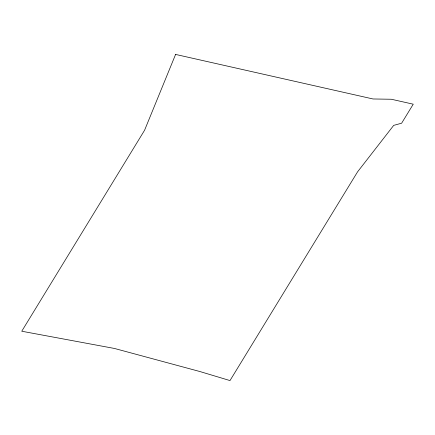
<?xml version="1.0" encoding="UTF-8"?>
<svg xmlns="http://www.w3.org/2000/svg" width="435" height="435" viewBox="0 0 435 435"><rect width="100%" height="100%" fill="white"/><g stroke="black" fill="none" stroke-linecap="round" stroke-linejoin="round"><path stroke-width="0.65" d="M175.588 54.424L144.572 130.266L21.75 331.231L114.448 348.457L199.839 371.517L229.995 380.576L357.597 171.803L393.708 125.367L401.635 123.197L413.25 104.193L391.342 99.251L373.034 98.973L175.588 54.424"/></g></svg>
